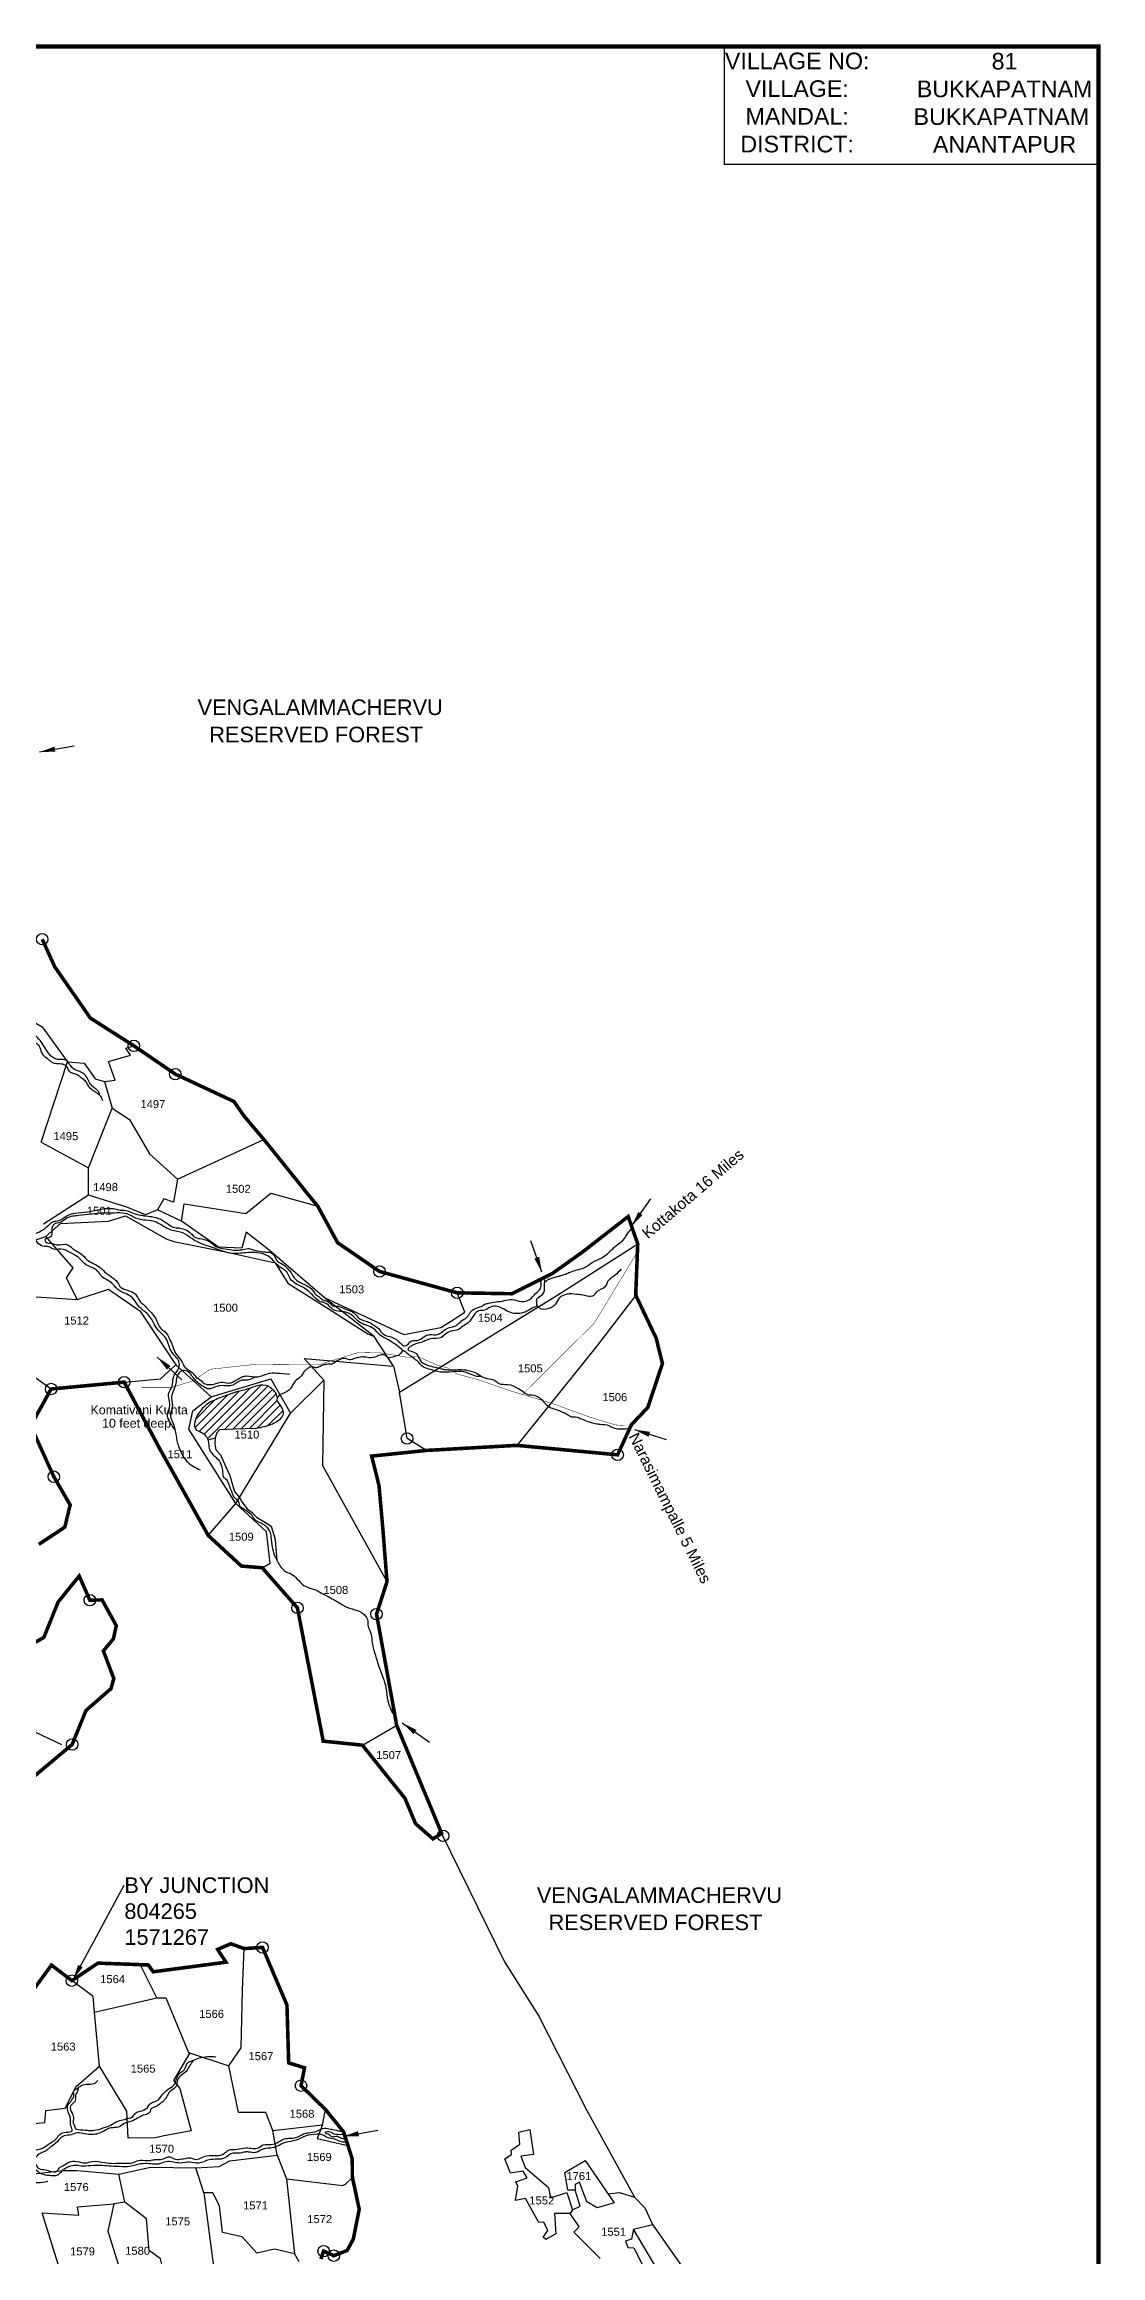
# Model space of a CAD drawing. Header units: feet. Extents: x 800131 to 806575, y 1568145 to 1575656.
# Drawn here: x 804199 to 806575, y 1570682 to 1575656 of the extents above; entities that cross this region are included whole.
import ezdxf
from ezdxf import colors
from ezdxf.entities.mleader import LeaderData, LeaderLine
from ezdxf.enums import TextEntityAlignment as Align
from ezdxf.math import Vec2, Vec3

# ---------------------------------------------------------------- set-up
doc = ezdxf.new("R2010")
doc.units = ezdxf.units.FT
doc.header["$LTSCALE"] = 15
doc.header["$MEASUREMENT"] = 0
doc.linetypes.add('HIDDEN2', pattern=[0.1875, 0.125, -0.0625])
for name, color, linetype in [('CRDS STONES', 7, 'Continuous'), ('PLOT', 7, 'Continuous'), ('PLOT NO', 7, 'Continuous'), ('ROADS', 6, 'Continuous'), ('TANKS-STREAM', 4, 'Continuous'), ('TEXT', 1, 'Continuous'), ('VILLAGE STONES', 240, 'Continuous')]:
    doc.layers.add(name, color=color, linetype=linetype)
doc.layers.add('VILLAGE BOUNDRY', color=5, linetype='HIDDEN2', lineweight=100)
doc.styles.get("Standard").update_dxf_attribs({"font": 'arial.ttf'})
doc.dimstyles.get("Standard").update_dxf_attribs({"dimtxt": 0.18, "dimasz": 35, "dimexe": 0.18, "dimexo": 0.0625, "dimgap": 0.09, "dimtad": 0, "dimtih": 1, "dimtoh": 1, "dimdec": 4, "dimzin": 0, "dimdsep": 46, "dimtxsty": 'Standard', "dimcen": 0.09, "dimadec": 0, "dimazin": 0, "dimtfac": 1, "dimtdec": 4, "dimtofl": 0, "dimtmove": 0, "dimatfit": 3, "dimfxl": 1, "dimtolj": 1, "dimtzin": 0, "dimarcsym": 0})

msp = doc.modelspace()

# ---------------------------------------------------------------- hatches: boundary and pattern name
at = {"layer": 'TANKS-STREAM', "lineweight": -2}
h = msp.add_hatch(dxfattribs=at)
h.set_pattern_fill('ANSI31', color=256, scale=100)
edge = h.paths.add_edge_path()
edge.add_spline(control_points=[(804723.3, 1572610.2), (804722.6, 1572614.1), (804721.1, 1572621.6), (804712.6, 1572630.4), (804700.1, 1572640.8), (804678.2, 1572640.2), (804656.3, 1572630.2), (804628.3, 1572624.5), (804598.1, 1572613.1), (804566.6, 1572600.9), (804545.8, 1572579.3), (804537.3, 1572559.7), (804535.8, 1572539), (804552.3, 1572535.2), (804562.1, 1572527.1), (804566.1, 1572520.2), (804567.2, 1572516.7)], knot_values=[0, 0, 0, 0, 11.532594, 22.442094, 35.736128, 59.362507, 82.0588, 108.597449, 144.289523, 179.15531, 208.90097, 230.218973, 245.360156, 261.004105, 273.100934, 283.958512, 283.958512, 283.958512, 283.958512], degree=3, periodic=0)
edge.add_line((804567.2, 1572516.7), (804583.2, 1572521.5))
edge.add_line((804583.2, 1572521.5), (804586.7, 1572532.4))
edge.add_line((804586.7, 1572532.4), (804593.3, 1572539.5))
edge.add_line((804593.3, 1572539.5), (804628.6, 1572540.8))
edge.add_line((804628.6, 1572540.8), (804673.2, 1572542.6))
edge.add_spline(control_points=[(804673.2, 1572542.6), (804677.2, 1572543.4), (804687.7, 1572545.5), (804703.9, 1572549), (804721.4, 1572557.4), (804738.4, 1572568.8), (804735.7, 1572590.8), (804721.5, 1572602.7), (804723.3, 1572610.2)], knot_values=[0, 0, 0, 0, 12.235879, 32.133655, 48.857372, 72.484526, 83.886837, 111.653876, 111.653876, 111.653876, 111.653876], degree=3, periodic=0)

# ---------------------------------------------------------------- linework, layer by layer
at = {"layer": 'PLOT', "lineweight": -2}
for points in [[(804113.3, 1573501.8), (804112.5, 1573493.3), (804194.1, 1573445.8), (804251, 1573367.2), (804288.5, 1573364.2), (804313.6, 1573328.7), (804334.1, 1573323.2), (804358.7, 1573326.2), (804343.1, 1573368), (804392.8, 1573382.4), (804382.7, 1573398.3), (804400.5, 1573403.2)], [(804191.8, 1573186.8), (804251, 1573367.2)], [(804334.1, 1573323.2), (804351.3, 1573262.8)], [(804191.8, 1573186.8), (804298.6, 1573128.6), (804351.3, 1573262.8), (804390.8, 1573237.5), (804435.8, 1573160.4), (804498.8, 1573103), (804489.8, 1573051.9), (804467.6, 1573059.3), (804453.6, 1573034.6), (804426.4, 1573023.4), (804384.7, 1573040.4), (804298.4, 1573067), (804197.5, 1573001.8)], [(804498.8, 1573103), (804692.9, 1573192.5)], [(804298.4, 1573067), (804298.6, 1573128.6)], [(804507.5, 1573008.7), (804513.8, 1573047.5), (804652.6, 1573025.9), (804708.3, 1573071.8), (804814, 1573042.6)], [(804166.2, 1572962), (804202.6, 1572974.7), (804235.5, 1573003.9), (804343.2, 1573008.6), (804381.6, 1573020.9), (804474.9, 1572968), (804490.7, 1572963.2), (804610.1, 1572938.8), (804717.9, 1572915.5), (804746.8, 1572869.1), (804839.6, 1572810.7), (804926.9, 1572755.7), (804941.2, 1572749.7), (804828.6, 1572837.3), (805007.2, 1572753.8), (805090.4, 1572769.3), (805112.6, 1572783.3), (805145, 1572803.8), (805127.4, 1572847.7)], [(804828.6, 1572837.3), (804704.6, 1572943.7), (804653.2, 1572984.4), (804642.9, 1572948.1), (804590.6, 1572950.2), (804507.5, 1573008.7), (804453.6, 1573034.6)], [(804214.3, 1572631.3), (804099.8, 1572713.6), (804157.7, 1572840.2), (804273.3, 1572832.6), (804249, 1572881.2), (804264.2, 1572903.6), (804202.6, 1572974.7)], [(804984.3, 1572682.4), (804997.8, 1572624.1), (805351.3, 1572841.7), (805533.6, 1572957.5)], [(804273.3, 1572832.6), (804343.1, 1572855.9), (804413.9, 1572807.3), (804495, 1572685.8), (804574.4, 1572614), (804708.6, 1572654.5), (804752.4, 1572577.2), (804827.4, 1572651.1), (804783.1, 1572699.7), (804984.3, 1572682.4), (804941.2, 1572749.7)], [(805529, 1572842.5), (805443.3, 1572729.6), (805394.6, 1572669), (805333.2, 1572592.5), (805261.6, 1572504.5)], [(804378.7, 1572646.8), (804460.3, 1572654.5), (804495, 1572685.8)], [(804827.4, 1572651.1), (804825, 1572459.6), (804969.7, 1572198)], [(805058.8, 1572493.2), (805014.8, 1572519.8), (804997.8, 1572624.1)], [(804689.1, 1572229.2), (804706.6, 1572239.3), (804698.4, 1572310.1), (804630, 1572373.6), (804523.7, 1572541.2), (804533.3, 1572582.5), (804574.4, 1572614)], [(804567.7, 1572301.9), (804630, 1572373.6), (804752.4, 1572577.2)], [(804914.3, 1571830.2), (804991.5, 1571874.8)], [(805092.6, 1571631.8), (805234, 1571342.5), (805311.2, 1571220.6), (805418.7, 1571009.7), (805526.1, 1570813.1), (805549.9, 1570789.4), (805567, 1570751.8), (805688.4, 1570578.5)], [(804312.1, 1571229.7), (804452.4, 1571261.9), (804414.3, 1571336.5)], [(804452.4, 1571261.9), (804472.1, 1571261.7), (804523.6, 1571139.2), (804614, 1571108.8), (804641.6, 1571149.5), (804645.1, 1571278.9), (804648.2, 1571372.7)], [(804062, 1570927.1), (804067.8, 1570934.5), (804062.5, 1570961.3), (804137.5, 1570975.3), (804200.5, 1570981.6), (804202.6, 1571008.2), (804245.9, 1571013.9), (804270.5, 1571062.4), (804323.1, 1571108.3), (804312.1, 1571229.7), (804308.9, 1571265), (804261.1, 1571300.5)], [(804526, 1571138.4), (804489.9, 1571075.6), (804503.9, 1571058.2), (804529, 1570962.7), (804464.8, 1570950.8), (804449.1, 1570947), (804387.5, 1570946.5), (804384.5, 1571006.8), (804323.1, 1571108.3)], [(804712.9, 1570963.6), (804697.5, 1571003.8), (804635.5, 1571004.2), (804614, 1571108.8)], [(804824.7, 1570976.1), (804831.6, 1571010.4)], [(804102.4, 1570827.1), (804146.9, 1570864.9), (804176.5, 1570866.3), (804240, 1570873.1), (804273.1, 1570873.3), (804366.4, 1570865.3), (804437.6, 1570881), (804540, 1570879.5), (804592.4, 1570882.1), (804616.6, 1570895.3), (804722.7, 1570908.2), (804712.9, 1570963.6), (804824.7, 1570976.1), (804812.3, 1570945.1), (804881.9, 1570929.9)], [(805449.1, 1570675.3), (805390.2, 1570734.5), (805402.1, 1570746.7), (805381.9, 1570777), (805346.5, 1570777), (805349.7, 1570730.9), (805327.1, 1570718.1), (805321, 1570723.7), (805331.4, 1570738.3), (805322.6, 1570757.4), (805310.9, 1570756.6), (805281.4, 1570810.2), (805258.6, 1570806), (805263.6, 1570838), (805259.1, 1570847.6), (805284.6, 1570856.9), (805276.1, 1570872), (805247.4, 1570867.5), (805234.9, 1570899.9), (805249.5, 1570909.2), (805248.7, 1570919.2), (805268.6, 1570932.9), (805265.9, 1570959.5), (805290.6, 1570965.8), (805299.2, 1570909.3), (805270.5, 1570905.5), (805280.5, 1570880), (805332.6, 1570835.4), (805337.3, 1570811.8), (805374.2, 1570824.3), (805386.6, 1570784.6), (805381.9, 1570777)], [(804722.7, 1570908.2), (804743.7, 1570854.7), (804870.5, 1570839.4), (804876.5, 1570842.6), (804891.9, 1570857.8)], [(805386.6, 1570784.6), (805403.9, 1570793.3), (805393.2, 1570829), (805376.5, 1570829.3), (805369.5, 1570868.8), (805415.3, 1570896), (805480.5, 1570800.8), (805442, 1570789.6), (805419.3, 1570802.8), (805402.8, 1570847.3), (805392.5, 1570841.9), (805393.2, 1570829)], [(804468.9, 1570639.5), (804466.8, 1570648), (804460.3, 1570674.6), (804435.2, 1570693.4), (804428.5, 1570764.4), (804379.8, 1570802.4), (804366.4, 1570865.3)], [(804761.7, 1570685.9), (804716.8, 1570696.5), (804677.1, 1570687.8), (804643.9, 1570724.4), (804600.1, 1570733.8), (804593.2, 1570793.6), (804578.1, 1570823), (804557.8, 1570823.4), (804540, 1570879.5)], [(804743.7, 1570854.7), (804761.7, 1570685.9), (804771.4, 1570668.5)], [(804367.5, 1570627.1), (804334.7, 1570622.9), (804300.8, 1570618.5), (804289.3, 1570653.1), (804233.7, 1570651.1), (804194.4, 1570778), (804276.6, 1570773), (804273.6, 1570791.4), (804355.6, 1570798.1)], [(804379.8, 1570802.4), (804355.6, 1570798.1), (804341.8, 1570737), (804365.7, 1570660.2), (804367.5, 1570627.1), (804466.8, 1570648)], [(804557.8, 1570823.4), (804579.2, 1570657.5), (804631.7, 1570549.9), (804646.4, 1570554), (804669.6, 1570551.1)], [(805466.6, 1570821.1), (805492.7, 1570824.2), (805526.1, 1570813.1)], [(805618.6, 1570582.1), (805523.8, 1570741.1), (805519.3, 1570718.9), (805506, 1570714.4), (805511.5, 1570700.5), (805525.1, 1570699.6), (805544.1, 1570661)], [(805523.8, 1570741.1), (805567, 1570751.8)]]:
    msp.add_lwpolyline(points, dxfattribs=at)
at = {"layer": 'PLOT NO', "color": 5, "linetype": 'Continuous', "lineweight": -2, "const_width": 10}
msp.add_lwpolyline([(806569.8, 1575651.2), (800136.4, 1575651.2), (800136.4, 1568149.6), (806569.8, 1568149.6)], close=True, dxfattribs=at)
at = {"layer": 'PLOT NO', "color": 5, "const_width": 3}
msp.add_lwpolyline([(805728.5, 1575651.2), (806569.8, 1575651.2), (806569.8, 1575386.1), (805728.5, 1575386.1)], close=True, dxfattribs=at)
at = {"layer": 'ROADS', "linetype": 'HIDDEN2', "lineweight": -2, "ltscale": 8, "const_width": 1}
for points in [[(805274.3, 1572618.9), (805363.8, 1572707.9), (805435.6, 1572779.2), (805509.3, 1572900.8), (805528.4, 1572932.3), (805533.6, 1572957.5)], [(804418, 1572635.2), (804485.6, 1572635.2), (804534.7, 1572649.9), (804571.9, 1572675.7), (804676.6, 1572687.2), (804748, 1572686.7), (804817.1, 1572686.3), (804905.6, 1572713.5), (804956.2, 1572712.4), (805013.5, 1572703), (805040.3, 1572703.6), (805060.7, 1572694.7), (805083.2, 1572684.8), (805104.9, 1572679), (805128.1, 1572664.8), (805173, 1572652.8), (805250.8, 1572626), (805319.5, 1572605.4), (805342.5, 1572598.4), (805426.3, 1572567.7), (805460.2, 1572557.5), (805483, 1572550.6), (805504.5, 1572549)]]:
    msp.add_lwpolyline(points, dxfattribs=at)
at = {"layer": 'TANKS-STREAM', "lineweight": -2}
for points in [[(804673.2, 1572542.6), (804628.6, 1572540.8), (804593.3, 1572539.5), (804586.7, 1572532.4), (804583.3, 1572521.6), (804582.7, 1572508), (804585, 1572494.5), (804595.2, 1572483.2), (804607.1, 1572456.6), (804615.9, 1572436.9), (804620.7, 1572420.7), (804626.7, 1572400.8), (804638.2, 1572387.3), (804643.2, 1572377.5), (804655.5, 1572362), (804666.7, 1572353.9), (804676.6, 1572342.8), (804692.8, 1572333.1), (804709, 1572323), (804718.3, 1572293.5), (804719.6, 1572271.8), (804721.6, 1572246.9)], [(804567.2, 1572516.7), (804583.3, 1572521.5)]]:
    msp.add_lwpolyline(points, dxfattribs=at)
for points in [[(803608, 1573652.1), (803609.4, 1573654), (803619.7, 1573653.1), (803627.2, 1573659.6), (803630.1, 1573661.3), (803640.4, 1573661.6), (803654.5, 1573655), (803670.7, 1573648.3), (803676, 1573643.6), (803679, 1573641.8), (803681.8, 1573635.5), (803687.7, 1573629), (803704.1, 1573618.6), (803711, 1573609.8), (803720.1, 1573600.9), (803733.6, 1573593.9), (803743.3, 1573590.1), (803747.9, 1573585.2), (803751.5, 1573582.6), (803775.5, 1573577.1), (803788.2, 1573573.1), (803799.4, 1573571.9), (803807.2, 1573573.9), (803816.9, 1573573.8), (803827.5, 1573569.8), (803839.3, 1573570.4), (803855, 1573571.1), (803867.7, 1573569.2), (803876.7, 1573568.8), (803893.4, 1573570.4), (803907, 1573567.9), (803929.9, 1573568.2), (803946.7, 1573569.6), (803959.2, 1573568.1), (803968.1, 1573567.8), (803980.8, 1573563.2), (803993.8, 1573555.1), (804003.1, 1573552.9), (804014.3, 1573551.2), (804022.4, 1573549.1), (804033.6, 1573540.2), (804040.4, 1573533.2), (804047.6, 1573519.7), (804056.1, 1573512.8), (804061.2, 1573506.5), (804064.7, 1573500.4), (804074.3, 1573492.8), (804083.6, 1573487.2), (804090.2, 1573482.4), (804099.4, 1573476.3), (804108.9, 1573466.4), (804116.2, 1573461.8), (804132.2, 1573453.5), (804141.1, 1573449.7), (804150.4, 1573440.1), (804158.7, 1573427.3), (804175.8, 1573412.4), (804185.3, 1573405.7), (804191.5, 1573392.1), (804195.6, 1573383.3), (804201, 1573378.6), (804210.8, 1573370.6), (804216.5, 1573366.1), (804226.4, 1573363.7), (804240.4, 1573362.4), (804249.4, 1573356.6), (804252.6, 1573349), (804256.8, 1573344.9), (804263.2, 1573341.7), (804273, 1573338.7), (804281.6, 1573332.1), (804290.3, 1573325.1), (804298.7, 1573312), (804309.2, 1573302.7), (804314.4, 1573299.3), (804321.8, 1573293.7), (804328, 1573285.2), (804329.9, 1573280.4)], [(804323.6, 1573291.9), (804322.1, 1573297.8), (804318.6, 1573302.6), (804309.1, 1573310.9), (804301.6, 1573319.6), (804295.7, 1573330.9), (804286, 1573341.4), (804276.8, 1573346.2), (804268.3, 1573349.6), (804255.7, 1573361.5), (804248.9, 1573370.1), (804234, 1573372.6), (804224.5, 1573373.7), (804215, 1573379.2), (804208.7, 1573387.1), (804202.4, 1573395.9), (804192.6, 1573411.4), (804180.4, 1573424.7), (804169.5, 1573431.7), (804160.3, 1573441.8), (804152.8, 1573452.7), (804136.8, 1573463.2), (804123.2, 1573468), (804112.9, 1573476.3), (804098.7, 1573490.4), (804094.3, 1573495), (804080.8, 1573500.4), (804074.1, 1573504.1), (804064.8, 1573509.6), (804058.3, 1573530.6), (804048.8, 1573544.9), (804037.7, 1573554.1), (804035.9, 1573557.3), (804040.8, 1573564.5), (804041.4, 1573567.1)], [(803969.5, 1573341.6), (803957.2, 1573338.3), (803941.2, 1573333.7), (803934.8, 1573328.4), (803922.2, 1573321.3), (803904.6, 1573318.7), (803890.9, 1573320.4), (803872.5, 1573326), (803859.2, 1573327.5), (803841.6, 1573332.3), (803826.5, 1573336.8), (803798.1, 1573338), (803770.3, 1573347.8), (803760.8, 1573348.4), (803741.5, 1573350.1), (803725.7, 1573361), (803713.4, 1573363.6), (803701.6, 1573368.1), (803690.5, 1573377.2), (803680.9, 1573380.4), (803683.1, 1573373.2), (803685.1, 1573351.1), (803689.8, 1573339.4), (803695.5, 1573327.5), (803700.5, 1573312.6), (803700.8, 1573300.4), (803701.3, 1573288.2), (803708.8, 1573276.5), (803715.6, 1573253.3), (803717.1, 1573237.2), (803723.3, 1573227.5), (803732.9, 1573221.1), (803739.3, 1573218.6), (803745.7, 1573216), (803759.8, 1573203.3), (803766, 1573200.1), (803775.5, 1573195.4), (803792.7, 1573179.7), (803801, 1573173.6), (803809.2, 1573168.6), (803817, 1573165.3), (803835.2, 1573148.7), (803846.3, 1573137), (803862.7, 1573129.6), (803876, 1573121.6), (803886.2, 1573110.9), (803896.3, 1573103.7), (803908.5, 1573098.4), (803918.7, 1573091.1), (803924.9, 1573088.2), (803934.4, 1573084.3), (803944.8, 1573075.8), (803954.1, 1573066.1), (803964.4, 1573051.2), (803976.2, 1573035.3), (803984.9, 1573024.4), (804001, 1573014.7), (804010.7, 1573005.2), (804017.1, 1572995.5), (804028.1, 1572989.9), (804042.5, 1572980.3), (804053.1, 1572973.6), (804061.8, 1572963.9), (804073.8, 1572951.5), (804085.5, 1572949), (804096.9, 1572952.4), (804112.5, 1572956.5), (804122.9, 1572960.1), (804132.2, 1572967.9), (804145.3, 1572972.7), (804166.6, 1572975.4), (804173.2, 1572978.6), (804193, 1572987.6), (804203.6, 1572995.3), (804212, 1573002.8), (804219.4, 1573008), (804231.7, 1573010.1), (804247.2, 1573019.6), (804258, 1573024.3), (804268.2, 1573026.9), (804296.9, 1573029.7), (804326.7, 1573036.1), (804341.7, 1573037.5), (804354.4, 1573037.1), (804366.2, 1573034.1), (804382.5, 1573032.9), (804399.2, 1573027), (804416.2, 1573022.3), (804424.3, 1573021.2), (804440.3, 1573019), (804461, 1573013.1), (804478.9, 1573001.2), (804492.8, 1572994.4), (804504.1, 1572993.3), (804518.8, 1572988.4), (804531.7, 1572978.5), (804537.9, 1572972.7), (804553.2, 1572969), (804573.8, 1572960.7), (804585, 1572951.7), (804600.5, 1572947.7), (804620.9, 1572944.2), (804636.8, 1572943.9), (804646.4, 1572944.9), (804659.8, 1572947.2), (804668.6, 1572944.3), (804679.2, 1572941.9), (804695.5, 1572939.5), (804705.4, 1572938.8), (804717.3, 1572929.3), (804721.1, 1572921.4), (804734.9, 1572912.1), (804749.1, 1572898.9), (804755.9, 1572890), (804760.9, 1572881.2), (804774.1, 1572871), (804793.3, 1572861.4), (804800.8, 1572855.4), (804807.5, 1572846.1), (804816.8, 1572838.5), (804828, 1572830.8), (804836.6, 1572828.1), (804852.4, 1572817.1), (804857.3, 1572817.8), (804871.6, 1572813.2), (804897.5, 1572800.4), (804906.2, 1572791), (804917, 1572785.5), (804928.3, 1572781.8), (804938.2, 1572776.4), (804954.2, 1572763.2), (804958.3, 1572757.5), (804968.9, 1572751.2), (804982.1, 1572747.4), (804999, 1572735.4), (805010.7, 1572728.1), (805025.5, 1572739.7), (805037, 1572740.2), (805049.2, 1572746.2), (805056.6, 1572751.2), (805066.2, 1572753.7), (805083.9, 1572754), (805094.9, 1572760.6), (805110.3, 1572770), (805121.6, 1572772.3), (805131.6, 1572779.4), (805139.4, 1572785.8), (805149, 1572792.7), (805157.1, 1572803.5), (805170.1, 1572813.3), (805178.8, 1572815.8), (805188, 1572821.1), (805196.8, 1572824), (805233.5, 1572830.1), (805251.4, 1572832.5), (805272.3, 1572828.1), (805294.8, 1572835.9), (805304, 1572846), (805314.6, 1572857.6), (805316.5, 1572869.6), (805314.2, 1572877.6)], [(804492.8, 1572539.9), (804478.1, 1572564), (804475.8, 1572574.1), (804480.6, 1572589), (804479.7, 1572608.2), (804478.5, 1572619.8), (804486.3, 1572637), (804489.3, 1572657.3), (804501.7, 1572679.7), (804501.9, 1572692.9), (804486.3, 1572713.4), (804479.2, 1572729.8), (804472.1, 1572745.8), (804453.3, 1572765.7), (804444.2, 1572781.3), (804426.8, 1572804.4), (804416.6, 1572812.2), (804409.3, 1572820.2), (804397.4, 1572836.4), (804370.9, 1572850.9), (804362.8, 1572856.5), (804350.7, 1572869.7), (804327.7, 1572885.4), (804320.3, 1572895), (804311.2, 1572902.3), (804293.2, 1572910.5), (804278.5, 1572925), (804271.4, 1572930.4), (804252.4, 1572940.8), (804242.4, 1572945.2), (804217.8, 1572946.8), (804208.9, 1572951.3), (804200.1, 1572951.9), (804185.5, 1572958.9), (804179, 1572966.4), (804173.4, 1572968.9), (804149.2, 1572965.8), (804135.2, 1572959.9), (804121.4, 1572953.2), (804098.5, 1572947.2), (804083.7, 1572940.6), (804069.9, 1572944.6), (804048.4, 1572966.8), (804023.7, 1572983.4), (803996.1, 1573007.2), (803972.4, 1573026.7), (803951.1, 1573052.5), (803926.9, 1573063.8), (803908.1, 1573082.8), (803890.8, 1573093.6), (803882, 1573097.5), (803865.6, 1573114), (803842.9, 1573124.7), (803831.6, 1573136.4), (803815.5, 1573152.4), (803797.2, 1573161.5), (803787.8, 1573168.4), (803781.7, 1573179.2), (803758.3, 1573191.4), (803745.9, 1573198.9), (803741, 1573202.9), (803736.3, 1573213.1), (803729.1, 1573215.5), (803728.5, 1573199.2), (803729.9, 1573190.3), (803747.7, 1573175.2), (803754, 1573167.2), (803758.7, 1573148.4), (803764.2, 1573140.4), (803778.7, 1573131.2), (803787.1, 1573123.8), (803791.3, 1573115.8), (803794.3, 1573104.5), (803809.3, 1573089.2), (803831.4, 1573059.9)], [(805006, 1572717.2), (804990.7, 1572730.2), (804969.8, 1572743.1), (804953.6, 1572753.2), (804940, 1572766.9), (804909.9, 1572780.4), (804887.5, 1572799.7), (804869.3, 1572805.6), (804851.1, 1572808.6), (804829.4, 1572825.3), (804821, 1572827.5), (804807.4, 1572837.4), (804784.8, 1572857.5), (804765.6, 1572867.5), (804751.6, 1572879.9), (804746.1, 1572892), (804724.6, 1572908.9), (804711.1, 1572923.4), (804697.8, 1572932.5), (804656.4, 1572938.2), (804621.1, 1572936.4), (804584.2, 1572947), (804530.6, 1572969.5), (804510.6, 1572982.3), (804484.5, 1572988.9), (804467.1, 1572997.2), (804454.5, 1573004.7), (804439.2, 1573009.8), (804415.3, 1573012.4), (804394.8, 1573020.7), (804381.9, 1573026.1), (804356.2, 1573027.1), (804333.3, 1573027), (804276.9, 1573021.5), (804249.4, 1573015.3), (804235.1, 1573006.1), (804221, 1573002), (804215.9, 1572989.3), (804216, 1572978.7), (804206.3, 1572970.3), (804199.9, 1572966.5), (804202.6, 1572962), (804216.4, 1572958.7), (804227.6, 1572955.9), (804249.5, 1572956.2), (804267, 1572944.1), (804281.7, 1572935.6), (804294.9, 1572922.3), (804310.5, 1572913.2), (804325, 1572904.5), (804338, 1572892.1), (804356.5, 1572879), (804363.8, 1572870.7), (804371.3, 1572859.9), (804385.3, 1572853.9), (804401.7, 1572846.4), (804409, 1572837.8), (804414.5, 1572827.4), (804421, 1572822), (804430, 1572812.6), (804442.2, 1572800), (804451.6, 1572785.7), (804461, 1572767.2), (804470, 1572760.5), (804480.6, 1572744), (804487.3, 1572729.1), (804495.5, 1572709.5), (804507.6, 1572694.2), (804513.1, 1572683.4), (804519.9, 1572676.4), (804531.4, 1572668.5), (804539.4, 1572659.2), (804550.4, 1572651.2), (804558.4, 1572644), (804567.4, 1572641.4), (804580.9, 1572642.1), (804596.6, 1572646.7), (804613.3, 1572644.7), (804623.6, 1572647.3), (804645.1, 1572659.2), (804653, 1572660.7), (804680.2, 1572658.8), (804701.2, 1572665.8), (804721.5, 1572667.3), (804751, 1572664.9)], [(805322.2, 1572881.6), (805323.9, 1572875.2), (805323.9, 1572871.3), (805328.8, 1572875.3), (805336.7, 1572879.4), (805347.9, 1572883), (805357.4, 1572885.4), (805370.8, 1572889.9), (805381.3, 1572894.5), (805396.4, 1572899.2), (805413.7, 1572904.4), (805431.2, 1572915.8), (805452.7, 1572926.7), (805465.4, 1572935.2), (805478, 1572947.7), (805486.8, 1572955), (805499.9, 1572965.7), (805513.5, 1572984.6), (805521.9, 1572993.6)], [(805496.4, 1572901), (805482.5, 1572887.3), (805465, 1572871), (805460.9, 1572861.8), (805441.1, 1572849.6), (805432.1, 1572840), (805414.9, 1572841.6), (805400.4, 1572843.6), (805381.4, 1572845.3), (805372.2, 1572843.8), (805357.5, 1572836.7), (805348.5, 1572821.8), (805309.3, 1572815.9), (805306.6, 1572824.8), (805307, 1572834), (805319.4, 1572844), (805324.1, 1572864), (805324.1, 1572871.2)], [(805308.2, 1572818.1), (805296.3, 1572812.9), (805280.4, 1572804.5), (805248, 1572803.1), (805232.3, 1572810.8), (805213.5, 1572817.4), (805202.5, 1572815.7), (805189, 1572808.8), (805176.5, 1572807), (805164.9, 1572797.6), (805152, 1572780), (805140.1, 1572772.4), (805129.3, 1572764.6), (805114.8, 1572761.7), (805111.4, 1572761), (805092.3, 1572747.5), (805067.1, 1572744), (805059.1, 1572741.4), (805050.3, 1572737.4), (805034.4, 1572732.9), (805016.6, 1572720.5), (805035.4, 1572710.9), (805043.6, 1572696.6), (805060.7, 1572685.2), (805077.8, 1572680.2), (805089.6, 1572677.3), (805106.8, 1572674.5), (805124.3, 1572674.8), (805142.1, 1572674.6), (805160.3, 1572671), (805173.9, 1572664.9), (805185, 1572658.3), (805214.1, 1572649.3), (805221.6, 1572643.9), (805240.9, 1572641.6), (805264.4, 1572632.7), (805276.8, 1572624.7), (805287.8, 1572618.4), (805295.6, 1572618), (805312, 1572612), (805320.2, 1572604.6), (805330.6, 1572594), (805341.3, 1572588.1), (805355.5, 1572583.4), (805367.5, 1572578.1), (805377.9, 1572572.1), (805384.8, 1572568.8), (805397, 1572568.2), (805406.9, 1572564.1), (805421.5, 1572558.6), (805431.8, 1572555.6), (805444.4, 1572552.8), (805449.9, 1572552.2), (805468.2, 1572549), (805476.1, 1572545.3), (805488.3, 1572542.1), (805503.2, 1572541.7), (805515.6, 1572542.9)], [(804676.7, 1572658.6), (804667.9, 1572655.4), (804655.7, 1572651.4), (804643.2, 1572651.2), (804622.8, 1572639.9), (804598.1, 1572639), (804583.8, 1572636.1), (804568.9, 1572631.7), (804560.2, 1572634.7), (804536.1, 1572654.2), (804517.3, 1572672.3), (804509.8, 1572672.4), (804505.7, 1572670.8), (804496.4, 1572655), (804494.2, 1572640.7), (804487.9, 1572624), (804485.3, 1572610.5), (804486.8, 1572588.7), (804482.6, 1572576.1), (804488, 1572555.5), (804494.3, 1572532.4), (804498.8, 1572508.8), (804503.1, 1572497.2), (804519.9, 1572468.3), (804549.9, 1572449.3)], [(805182, 1572659.8), (805172, 1572659.5), (805157.8, 1572664.4), (805137.5, 1572670.6), (805109.8, 1572669.5), (805082.2, 1572670.5), (805068.1, 1572674.9), (805052.1, 1572680.4), (805036.6, 1572695.1), (805014.2, 1572711.9), (805006.1, 1572717.2), (804998, 1572708.9), (804986.3, 1572704.2), (804971.6, 1572702.3), (804965.1, 1572707.1), (804934.3, 1572701.2), (804918.5, 1572703.3), (804908.6, 1572702.8), (804897.6, 1572700.2), (804884.6, 1572696.9), (804876.9, 1572699.6), (804868.1, 1572699.2), (804860.7, 1572696.4), (804848.9, 1572688.5), (804834.4, 1572686.8), (804826.4, 1572685.4), (804816.6, 1572680.9), (804808.7, 1572678.9), (804799.7, 1572681.5), (804793.3, 1572678.8), (804783.7, 1572670.7), (804779.3, 1572663.4), (804771.6, 1572655.5), (804760.6, 1572646), (804755.6, 1572636.8), (804748.4, 1572628.2), (804728.7, 1572618.9)], [(804723.3, 1572610.2), (804720.1, 1572621.3), (804713, 1572629.7), (804702.3, 1572637.5), (804678.7, 1572638.6), (804657.1, 1572631.5), (804631.5, 1572624.6), (804597.8, 1572612.9), (804566.4, 1572597.8), (804545.7, 1572576.4), (804537.7, 1572556.6), (804538.9, 1572541.5), (804552.5, 1572533.8), (804561.9, 1572526.2), (804567.8, 1572514.7), (804570, 1572497.8), (804573.4, 1572489.9), (804592.7, 1572468.9), (804598.5, 1572455), (804600.1, 1572442.6), (804602.3, 1572432.8), (804606.7, 1572429.6), (804612.3, 1572420.4), (804618.1, 1572405.7), (804621.8, 1572395.8), (804623.9, 1572390.1), (804629.6, 1572384.6), (804635.5, 1572377.9), (804637.9, 1572368.7), (804644.7, 1572363.7), (804655, 1572356.6), (804666.3, 1572346), (804670, 1572340), (804679.2, 1572333.1), (804690, 1572328.3), (804699.2, 1572320.3), (804705.6, 1572311.5), (804708.8, 1572298), (804711.6, 1572276.1), (804716.1, 1572258.6), (804719.6, 1572250.9), (804725.9, 1572238.6), (804733.8, 1572227.4), (804743.1, 1572219.9), (804753.8, 1572215.6), (804779.9, 1572191.8), (804807.3, 1572180.3)], [(804673.2, 1572542.6), (804685.2, 1572545), (804704.5, 1572550), (804719.7, 1572557), (804736.5, 1572573.5), (804735.4, 1572584.9), (804723.5, 1572611), (804730.1, 1572619.3)], [(804807.3, 1572180.3), (804867.1, 1572147.2), (804874.1, 1572143), (804918.6, 1572123.9), (804926.4, 1572109.1), (804926.4, 1572100.6), (804931.3, 1572087.9), (804937.7, 1572052), (804941.2, 1572040.7), (804951.1, 1572007.5), (804967.4, 1571958.5), (804971.7, 1571929.6), (804988.4, 1571891.5)], [(804274.7, 1571059.2), (804274.7, 1571054.1), (804270.2, 1571045.4), (804268.3, 1571031.3), (804266.3, 1571026.9), (804257.7, 1571017.5), (804257.1, 1571014.3), (804263.1, 1570998.8), (804264.2, 1570986.5), (804264.1, 1570979.8), (804267.8, 1570971.9), (804269.1, 1570967.5), (804275.1, 1570965.7), (804295.2, 1570963.9), (804309, 1570963.7), (804333.5, 1570969.8), (804348.3, 1570975.6), (804365.1, 1570984.7), (804379.5, 1570988.5), (804387.1, 1570990.5), (804398.1, 1570995.1), (804405, 1571003.4), (804414.8, 1571006.7), (804430.9, 1571015.3), (804437.9, 1571024.2), (804447.6, 1571028.6), (804455.5, 1571032.6), (804461.9, 1571040.3), (804477.6, 1571056.2), (804490.9, 1571066.2), (804493.5, 1571071.1), (804498.1, 1571083.4), (804505.3, 1571094.2), (804514, 1571100.3), (804521, 1571114.9), (804532.5, 1571120.5), (804548.4, 1571126.7), (804585, 1571129.4)], [(804534.6, 1571121.3), (804527.2, 1571110.8), (804522.5, 1571103.3), (804517.3, 1571095.4), (804505.4, 1571086.3), (804498, 1571074.7), (804496, 1571064), (804491.3, 1571058.2), (804481.2, 1571050.2), (804474.8, 1571039.9), (804471.1, 1571034.3), (804466.6, 1571029), (804459.5, 1571023.7), (804449.4, 1571016.9), (804439.1, 1571012.2), (804436.3, 1571004.1), (804425.4, 1570998.9), (804411.6, 1570992.7), (804398.1, 1570985.4), (804387.5, 1570981.9), (804378.5, 1570979), (804367.7, 1570971.7), (804355.7, 1570969.8), (804346.2, 1570968.6), (804336.5, 1570963.8), (804308.9, 1570954.4), (804294.7, 1570955.2), (804277.8, 1570957.9), (804272.1, 1570958.1), (804259.6, 1570953.8), (804243.4, 1570951.2), (804234.2, 1570945), (804221, 1570931.7), (804209.8, 1570923.5), (804204.6, 1570919.1), (804186.9, 1570910.1), (804178.3, 1570902.2), (804166.2, 1570891.2), (804178, 1570887.9), (804184.3, 1570879.5), (804197.5, 1570875.4), (804211.6, 1570872.3), (804227.3, 1570871.7), (804232.4, 1570878.5), (804243.3, 1570885.1), (804254.4, 1570892.4), (804272.3, 1570894), (804291.1, 1570890.6), (804307, 1570893.7), (804334.5, 1570891.2), (804353.9, 1570889.5), (804381.1, 1570890.3), (804397.6, 1570891), (804411, 1570896.1), (804429.6, 1570895.7), (804439.7, 1570896.7), (804450.6, 1570898.3), (804464.3, 1570899.1), (804481.9, 1570904), (804494.4, 1570898.6), (804501, 1570898.4), (804516.2, 1570900.7), (804527.9, 1570901.6), (804537, 1570898.7), (804564, 1570906.8), (804586.6, 1570907), (804603.3, 1570911.7), (804613.9, 1570919.3), (804632.6, 1570921.2), (804652, 1570924.5), (804668.1, 1570922.9), (804679.7, 1570924.5), (804691.3, 1570930.9), (804709.4, 1570932.2), (804721.9, 1570935.6), (804738.5, 1570944.4), (804764.9, 1570947.5), (804782.2, 1570955.7), (804793.3, 1570958.5), (804811.5, 1570961.9), (804825, 1570967.9), (804839.4, 1570967.4), (804860.2, 1570963), (804871.2, 1570961.4)], [(803351.8, 1570999.6), (803361.5, 1570998.3), (803369.4, 1570997.4), (803377.7, 1570992.7), (803385.4, 1570982.7), (803398.2, 1570969.6), (803409.1, 1570962.5), (803414.1, 1570950.8), (803426.3, 1570934.6), (803428.9, 1570926.9), (803432.3, 1570919.3), (803434.3, 1570915.4), (803450.8, 1570905.8), (803471.4, 1570896.2), (803480.5, 1570893.3), (803495.7, 1570889), (803507.6, 1570882.3), (803520.5, 1570878.7), (803532.7, 1570870.3), (803548.2, 1570869), (803561.8, 1570866.2), (803575.7, 1570861.6), (803586, 1570860.2), (803600.2, 1570857.5), (803621.7, 1570846.6), (803630.6, 1570841), (803640.5, 1570838), (803653.6, 1570828.9), (803658.9, 1570820.5), (803668.9, 1570809.7), (803683.3, 1570798.6), (803689.7, 1570791.9), (803701, 1570785.6), (803714.4, 1570779.8), (803724.8, 1570777.3), (803736.8, 1570768.8), (803750.9, 1570762.5), (803767.7, 1570763.4), (803784.7, 1570764.5), (803797.2, 1570765.8), (803810.5, 1570770.4), (803818.1, 1570780.1), (803835.7, 1570788.2), (803874.9, 1570788.2), (803899, 1570790.2), (803919.2, 1570796.3), (803943.3, 1570801.5), (803965.3, 1570813.4), (803980.7, 1570820.9), (804001.7, 1570813.3), (804021.5, 1570816.1), (804041.5, 1570821.8), (804056.7, 1570828.2), (804063.4, 1570829.7), (804076.5, 1570833.7), (804085.6, 1570840), (804093.4, 1570854.5), (804103.7, 1570854.5), (804117.1, 1570859.7), (804124.2, 1570869.8), (804136.1, 1570880.3), (804142, 1570884.5), (804149.9, 1570887.6), (804156.1, 1570892.2), (804180.2, 1570919.1), (804194.9, 1570923.7), (804209.7, 1570933.6), (804219.4, 1570939.1), (804225.6, 1570944.3), (804233.7, 1570954.6), (804248.5, 1570959.3), (804261.5, 1570962.7), (804258.8, 1570973.8), (804258, 1570988.4), (804251.3, 1571011.2), (804251.4, 1571019.5), (804257.2, 1571026.5), (804261.1, 1571032.6), (804265.5, 1571040.7), (804265.4, 1571052.2), (804272.4, 1571057.7), (804279.3, 1571062.5), (804286.4, 1571066.2), (804313.3, 1571070.2), (804319.7, 1571075.7)], [(804879.6, 1570937.2), (804867.9, 1570937.9), (804853.7, 1570943.3), (804835.9, 1570947.6), (804822, 1570954.2), (804813, 1570954.8), (804785.5, 1570950.6), (804765.7, 1570941.6), (804740.9, 1570936.4), (804722.7, 1570927.8), (804714.6, 1570924.9), (804689.3, 1570921), (804673.7, 1570913.7), (804658.2, 1570914.9), (804650.4, 1570914.9), (804639.6, 1570912.4), (804623.4, 1570912.4), (804605, 1570901.7), (804569.9, 1570897.4), (804546.4, 1570890.1), (804525.9, 1570892.2), (804505.4, 1570890.2), (804472.8, 1570893.1), (804456.2, 1570888), (804437.7, 1570888.3), (804420.7, 1570888.7), (804403.9, 1570885.7), (804390.4, 1570882.3), (804373.9, 1570882), (804349.7, 1570882.9), (804329.1, 1570884.4), (804303.4, 1570884.3), (804281.7, 1570883.5), (804274.8, 1570884.4), (804262.6, 1570884.2), (804244.9, 1570877), (804235.9, 1570869.1), (804227.8, 1570862.7), (804214.4, 1570861.8), (804202.1, 1570862.7), (804181.3, 1570873.1), (804171.8, 1570881.1), (804161.3, 1570883.5), (804144.4, 1570877.1), (804131.6, 1570867.7), (804125.5, 1570858.3), (804118.2, 1570853.8), (804099.4, 1570851.4), (804097.5, 1570845.5), (804108.8, 1570846.5), (804120.4, 1570844.2), (804128, 1570842.7), (804147.9, 1570847.9), (804158.6, 1570851.4), (804174.1, 1570847.5), (804184.5, 1570846.4), (804206.8, 1570849.1)], [(804874, 1570954.8), (804862.6, 1570954), (804847.6, 1570957), (804842.8, 1570960), (804830.3, 1570958.8), (804840, 1570954.2), (804845.3, 1570949.6), (804855.4, 1570950.6), (804866.1, 1570947.1), (804872.8, 1570944.9), (804877.3, 1570944.4)]]:
    msp.add_spline(points, degree=3, dxfattribs=at)
at = {"layer": 'VILLAGE BOUNDRY', "lineweight": -2, "ltscale": 10, "const_width": 8}
for points in [[(804194.4, 1573643), (804222.6, 1573580.9), (804302.6, 1573465.7), (804400.5, 1573403.2), (804493.5, 1573339.7), (804625.5, 1573278), (804649, 1573244.4), (804692.9, 1573192.5), (804773.2, 1573092.8), (804787.6, 1573074.6), (804814, 1573042.6), (804858.6, 1572960.5), (804953, 1572895.7), (805127.4, 1572847.7), (805250.7, 1572845.6), (805342, 1572891.5), (805409.1, 1572939.2), (805512.1, 1573019.3), (805533.6, 1572957.5), (805529, 1572842.5), (805575.1, 1572745.4), (805589.2, 1572688.6), (805556.2, 1572589.8), (805519.4, 1572551.2), (805488.3, 1572483.3), (805261.6, 1572504.5), (805058.8, 1572493.2), (804935.3, 1572480.4), (804951.8, 1572413.8), (804960.6, 1572314.2), (804969.7, 1572198), (804946.2, 1572124.8), (804991.5, 1571874.8), (805092.6, 1571631.8), (805073, 1571619.3), (805033.9, 1571653.6), (805010.2, 1571710.5), (804914.3, 1571830.2), (804826.3, 1571839.2), (804768.3, 1572138.9), (804689.1, 1572229.2), (804642.2, 1572233.1), (804567.7, 1572301.9), (804457.1, 1572499.8), (804378.7, 1572646.8), (804214.3, 1572631.3), (804168.6, 1572548.5), (804220.5, 1572434), (804257.2, 1572370.6), (804245.2, 1572320.6), (804186.6, 1572281.8)], [(804083.6, 1572008.7), (804198, 1572072.4), (804230.2, 1572152.3), (804277.5, 1572210.6), (804301.4, 1572156.4), (804329, 1572156.9), (804360.9, 1572099), (804354.5, 1572069.5), (804331.9, 1572042.2), (804355.3, 1571980.1), (804348.9, 1571957.2), (804292.7, 1571908.1), (804261.6, 1571831.6), (804144.7, 1571733.6)], [(804163.9, 1571265.5), (804215.1, 1571335.5), (804261.1, 1571300.5), (804319.7, 1571339.9), (804432.9, 1571335.8), (804444.1, 1571320.4), (804607.5, 1571342), (804588.8, 1571370.8), (804618.4, 1571383.5), (804648.2, 1571372.7), (804689.8, 1571375.1), (804744.7, 1571245.6), (804748.6, 1571115.5), (804784.2, 1571104.5), (804776.4, 1571064.2), (804831.6, 1571010.4), (804872.3, 1570960), (804891.5, 1570899.7), (804891.9, 1570857.8), (804907.3, 1570786.2), (804893.8, 1570718.6), (804880, 1570693.5), (804850, 1570681.8), (804827.3, 1570692.1), (804820.9, 1570674.3)]]:
    msp.add_lwpolyline(points, dxfattribs=at)
at = {"layer": 'VILLAGE STONES', "lineweight": -2}
for centre in [(804194.4, 1573643), (804400.5, 1573403.2), (804493.5, 1573339.7), (804953, 1572895.7), (805127.4, 1572847.7), (804214.3, 1572631.3), (804378.7, 1572646.8), (805014.8, 1572519.8), (805488.3, 1572483.3), (804220.5, 1572434), (804301.4, 1572156.4), (804768.3, 1572138.9), (804946.2, 1572124.8), (804261.6, 1571831.6), (805095.8, 1571626.2), (804689.8, 1571375.1), (804261.1, 1571300.5), (804776.4, 1571064.2), (804827.3, 1570692.1), (804850, 1570681.8)]:
    msp.add_circle(centre, 12.9, dxfattribs=at)

# ---------------------------------------------------------------- texts
at = {"layer": 'PLOT NO', "lineweight": -2}
for s, p in [('1497', (804443.2, 1573272.1)), ('1495', (804247.5, 1573200.1)), ('1498', (804336.7, 1573085.5)), ('1502', (804635.2, 1573081.6)), ('1501', (804322.6, 1573032.3)), ('1500', (804606.5, 1572814.2)), ('1503', (804890.4, 1572855.5)), ('1512', (804271.5, 1572785.4)), ('1504', (805201.9, 1572791.5)), ('1505', (805291.9, 1572677.8)), ('1506', (805482, 1572613)), ('1510', (804654.6, 1572528.9)), ('1511', (804504.1, 1572484.7)), ('1509', (804642, 1572299)), ('1508', (804854.6, 1572179.5)), ('1507', (804973.5, 1571808)), ('1564', (804352.6, 1571303.9)), ('1566', (804575.3, 1571225.7)), ('1563', (804241.5, 1571152.1)), ('1567', (804686.2, 1571130.7)), ('1565', (804421.3, 1571102.6)), ('1568', (804778.6, 1571001.1)), ('1570', (804462.8, 1570922.3)), ('1569', (804817.5, 1570903.9)), ('1576', (804271, 1570836.3)), ('1761', (805401.1, 1570860.9)), ('1571', (804674, 1570794.9)), ('1552', (805317.8, 1570806.1)), ('1575', (804498.9, 1570759)), ('1572', (804818.3, 1570764.1)), ('1551', (805479.3, 1570735.6)), ('1579', (804285, 1570691.5)), ('1580', (804408.8, 1570692.9))]:
    msp.add_text(s, height=18, dxfattribs=at).set_placement(p, align=Align.MIDDLE_CENTER)
at = {"layer": 'PLOT NO', "linetype": 'Continuous', "lineweight": -2}
for s, rotation, p in [('Kottakota 16 Miles', 40.5767, (805556.5, 1572967.7)), ('Narasimampalle 5 Miles', 296.3525, (805512.4, 1572525))]:
    msp.add_text(s, height=25, rotation=rotation, dxfattribs=at).set_placement(p)
at = {"layer": 'PLOT NO', "char_height": 37.401, "attachment_point": 2}
for s, insert, width in [('VILLAGE NO:\\PVILLAGE:\\PMANDAL:\\PDISTRICT:', (805892.1, 1575637.4), 321.038), ('81\\PBUKKAPATNAM\\PBUKKAPATNAM  ANANTAPUR   ', (806358.5, 1575636.8), 584.07)]:
    msp.add_mtext(s, dxfattribs=dict(at, insert=insert, width=width))
at = {"layer": 'TEXT', "lineweight": -2}
for s, p in [('VENGALAMMACHERVU', (804543.7, 1574147.3)), ('RESERVED FOREST', (804570, 1574086.1)), ('VENGALAMMACHERVU', (805306.7, 1571475.3)), ('RESERVED FOREST', (805333, 1571414.1))]:
    msp.add_text(s, height=35, dxfattribs=at).set_placement(p)
at = {"layer": 'TEXT', "color": 7, "lineweight": -2}
for s, p in [('Komativani Kunta ', (804302.9, 1572574.4)), ('10 feet deep', (804328.9, 1572544.4))]:
    msp.add_text(s, height=20, dxfattribs=at).set_placement(p)

# ---------------------------------------------------------------- leaders
at = {"layer": 'CRDS STONES', "color": 1}
ml = msp.add_multileader_mtext('Standard', dxfattribs=at)
ml.set_content('BY JUNCTION\\P804265\\P1571267', color=1)
ml.set_leader_properties()
ml.build(insert=Vec2(0, 0))
ml.multileader.update_dxf_attribs({"dogleg_length": 0.36, "arrow_head_size": 35})
ctx = ml.context
ctx.base_point, ctx.char_height, ctx.arrow_head_size, ctx.landing_gap_size, ctx.plane_origin = Vec3(804379, 1571514.9), 35, 35, 0.09, Vec3(803776.9, 1571401)
notes = []
notes.append((ctx, [(0, (1, 1, 0), (804379, 1571514.9), (1, 0), 1.396927018504357e-11, [(0, [(804263.5, 1571302.5)], 0, [])])]))
ctx.mtext.insert, ctx.mtext.flow_direction = Vec3(804379.1, 1571532.7), 5
at = {"layer": 'VILLAGE BOUNDRY', "linetype": 'Continuous', "lineweight": -2}
for points in [[(804188.4, 1574064.2), (804266.1, 1574078.4)], [(805519.6, 1572997.5), (805562.7, 1573058.9)], [(805318.1, 1572893.8), (805293.3, 1572964.5)], [(804453.2, 1572702.9), (804508.3, 1572651.9)], [(805526.1, 1572540), (805597.6, 1572517.4)], [(805004.1, 1571880.1), (805065.4, 1571836.9)], [(804147.4, 1571874.3), (804238, 1571831.6)], [(804871.2, 1570950), (804948.9, 1570964.3)]]:
    msp.add_leader(points, dimstyle='Standard', override={"dimgap": 0.09, "dimtad": 0}, dxfattribs=at)
for ctx, leaders in notes:
    for number, flags, end, landing, length, lines in leaders:
        leader = LeaderData()
        leader.index, (leader.has_last_leader_line, leader.has_dogleg_vector, leader.attachment_direction) = number, flags
        leader.last_leader_point, leader.dogleg_vector, leader.dogleg_length = Vec3(end), Vec3(landing), length
        for number, points, colour, breaks in lines:
            line = LeaderLine()
            line.index, line.vertices, line.color, line.breaks = number, Vec3.list(points), colors.encode_raw_color(colour), breaks
            leader.lines.append(line)
        ctx.leaders.append(leader)

doc.saveas('drawing.dxf')
